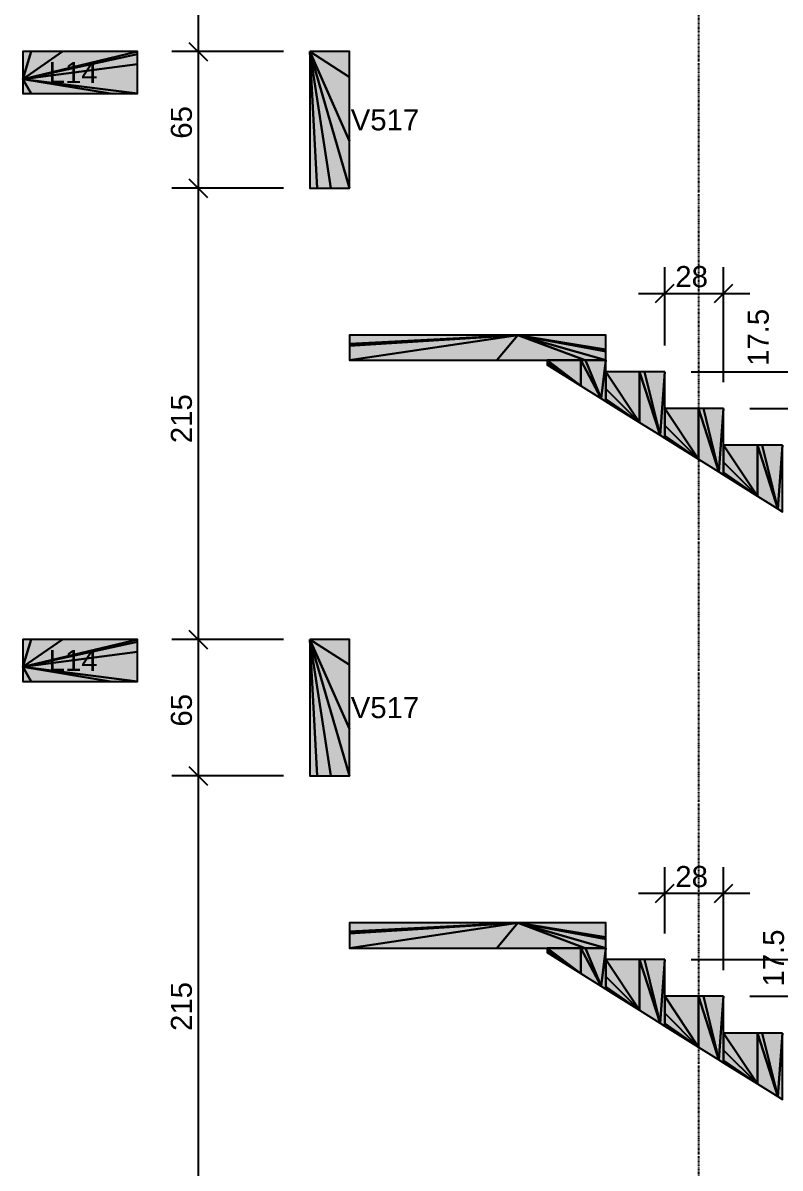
# Model space of a CAD drawing. Extents: x 37185 to 43130, y -8131 to -3926.
# Drawn here: x 37803 to 38043.2, y -6379.8 to -6016.2 of the extents above; entities that cross this region are included whole.
import ezdxf

# ---------------------------------------------------------------- set-up
doc = ezdxf.new("R2010")
doc.units = 0
doc.header["$MEASUREMENT"] = 0
doc.linetypes.add('ESTILO_TQS_0004', pattern=[1.12, 0.5, -0.2, 0.01, -0.2, 0.01, -0.2])
for name, color, linetype in [('52', 3, 'CONTINUOUS'), ('70', 160, 'CONTINUOUS'), ('74', 2, 'CONTINUOUS'), ('75', 9, 'CONTINUOUS'), ('96', 252, 'CONTINUOUS')]:
    doc.layers.add(name, color=color, linetype=linetype)
doc.styles.add('TQS_ARIAL', font='arial.ttf')

msp = doc.modelspace()

# ---------------------------------------------------------------- linework, layer by layer
at = {"layer": '52', "linetype": 'Continuous'}
for points in [[(37802.96, -6025.29), (37802.96, -6033.99), (37802.96, -6038.62)], [(37839.27, -6025.29), (37815.56, -6025.29), (37805.56, -6025.29), (37802.96, -6025.29)], [(37839.27, -6038.62), (37839.27, -6029.25), (37839.27, -6026.06), (37839.27, -6025.29)], [(37893.96, -6025.29), (37893.96, -6068.62)], [(37906.63, -6025.29), (37893.96, -6025.29)], [(37906.63, -6068.62), (37906.63, -6053.71), (37906.63, -6033.36), (37906.63, -6025.29)], [(37802.96, -6038.62), (37805.56, -6038.62), (37830.71, -6038.62), (37839.27, -6038.62)], [(37893.96, -6068.62), (37896.32, -6068.62), (37900.68, -6068.62), (37906.63, -6068.62)], [(37987.96, -6115.29), (37959.97, -6115.29), (37906.63, -6115.29)], [(37906.63, -6115.29), (37906.63, -6118.04), (37906.63, -6118.69), (37906.63, -6123.29)], [(37987.96, -6126.95), (37987.96, -6123.29), (37987.96, -6120.52), (37987.96, -6119.87), (37987.96, -6115.29)], [(37906.63, -6123.29), (37953.34, -6123.29), (37969.29, -6123.29)], [(37969.29, -6123.29), (37969.29, -6124.11), (37969.29, -6124.6), (37969.29, -6124.72)], [(37969.29, -6124.72), (37979.98, -6131.4), (37986.43, -6135.43), (37987.96, -6136.39), (37998.64, -6143.07), (38005.1, -6147.1), (38006.63, -6148.05), (38017.32, -6154.74), (38023.77, -6158.77), (38025.29, -6159.72), (38036, -6166.41), (38042.44, -6170.44), (38043.96, -6171.39)], [(38006.63, -6126.95), (38000.17, -6126.95), (37998.64, -6126.95), (37987.96, -6126.95)], [(38006.63, -6138.62), (38006.63, -6126.95)], [(38025.29, -6138.62), (38018.85, -6138.62), (38017.32, -6138.62), (38006.63, -6138.62)], [(38025.29, -6150.29), (38025.29, -6138.62)], [(38043.96, -6150.29), (38037.52, -6150.29), (38036, -6150.29), (38025.29, -6150.29)], [(37802.96, -6211.95), (37802.96, -6220.66), (37802.96, -6225.29)], [(37839.27, -6211.95), (37815.56, -6211.95), (37805.56, -6211.95), (37802.96, -6211.95)], [(37839.27, -6225.29), (37839.27, -6215.92), (37839.27, -6212.73), (37839.27, -6211.95)], [(37893.96, -6211.95), (37893.96, -6255.29)], [(37906.63, -6211.95), (37893.96, -6211.95)], [(37906.63, -6255.29), (37906.63, -6240.37), (37906.63, -6220.03), (37906.63, -6211.95)], [(37802.96, -6225.29), (37805.56, -6225.29), (37830.71, -6225.29), (37839.27, -6225.29)], [(37893.96, -6255.29), (37896.32, -6255.29), (37900.68, -6255.29), (37906.63, -6255.29)], [(37987.96, -6301.95), (37959.97, -6301.95), (37906.63, -6301.95)], [(37906.63, -6301.95), (37906.63, -6304.71), (37906.63, -6305.36), (37906.63, -6309.95)], [(37987.96, -6313.62), (37987.96, -6309.95), (37987.96, -6307.19), (37987.96, -6306.53), (37987.96, -6301.95)], [(37906.63, -6309.95), (37953.34, -6309.95), (37969.29, -6309.95)], [(37969.29, -6309.95), (37969.29, -6310.77), (37969.29, -6311.27), (37969.29, -6311.39)], [(37969.29, -6311.39), (37979.98, -6318.07), (37986.43, -6322.1), (37987.96, -6323.05), (37998.64, -6329.73), (38005.1, -6333.77), (38006.63, -6334.72), (38017.32, -6341.41), (38023.77, -6345.44), (38025.29, -6346.39), (38036, -6353.08), (38042.44, -6357.1), (38043.96, -6358.05)], [(38006.63, -6313.62), (38000.17, -6313.62), (37998.64, -6313.62), (37987.96, -6313.62)], [(38006.63, -6325.29), (38006.63, -6313.62)], [(38025.29, -6325.29), (38018.85, -6325.29), (38017.32, -6325.29), (38006.63, -6325.29)], [(38025.29, -6336.95), (38025.29, -6325.29)], [(38043.96, -6336.95), (38037.52, -6336.95), (38036, -6336.95), (38025.29, -6336.95)]]:
    msp.add_lwpolyline(points, dxfattribs=at)
at = {"layer": '70', "linetype": 'ESTILO_TQS_0004'}
msp.add_line((38017.29, -4145.29), (38017.29, -7832.62), dxfattribs=at)
at = {"layer": '75', "linetype": 'Continuous'}
for p, q in [((37858.57, -5873.62), (37858.57, -6033.62)), ((37858.57, -6016.95), (37858.57, -6076.95)), ((37855.62, -6022.34), (37861.51, -6028.23)), ((37855.62, -6022.34), (37861.51, -6028.23)), ((37802.96, -6025.29), (37802.96, -6025.29)), ((37802.96, -6025.29), (37802.96, -6025.29)), ((37885.63, -6025.29), (37850.24, -6025.29)), ((37885.63, -6025.29), (37850.24, -6025.29)), ((37893.96, -6025.29), (37893.96, -6025.29)), ((37893.96, -6025.29), (37893.96, -6025.29)), ((37802.96, -6038.62), (37802.96, -6038.62)), ((37802.96, -6038.62), (37802.96, -6038.62)), ((37858.57, -6060.29), (37858.57, -6220.29)), ((37855.62, -6065.67), (37861.51, -6071.57)), ((37855.62, -6065.67), (37861.51, -6071.57)), ((37885.63, -6068.62), (37850.24, -6068.62)), ((37885.63, -6068.62), (37850.24, -6068.62)), ((37893.96, -6068.62), (37893.96, -6068.62)), ((37893.96, -6068.62), (37893.96, -6068.62)), ((38006.63, -6118.62), (38006.63, -6093.72)), ((38025.29, -6130.29), (38025.29, -6093.72)), ((37998.29, -6102.05), (38033.63, -6102.05)), ((38003.68, -6105), (38009.57, -6099.1)), ((38022.35, -6105), (38028.24, -6099.1)), ((38006.63, -6126.95), (38006.63, -6126.95)), ((38006.63, -6126.95), (38006.63, -6126.95)), ((38014.96, -6126.95), (38056.57, -6126.95)), ((38025.29, -6138.62), (38025.29, -6138.62)), ((38025.29, -6138.62), (38025.29, -6138.62)), ((38033.63, -6138.62), (38056.57, -6138.62)), ((37858.57, -6203.62), (37858.57, -6263.62)), ((37855.62, -6209.01), (37861.51, -6214.9)), ((37855.62, -6209.01), (37861.51, -6214.9)), ((37802.96, -6211.95), (37802.96, -6211.95)), ((37802.96, -6211.95), (37802.96, -6211.95)), ((37885.63, -6211.95), (37850.24, -6211.95)), ((37885.63, -6211.95), (37850.24, -6211.95)), ((37893.96, -6211.95), (37893.96, -6211.95)), ((37893.96, -6211.95), (37893.96, -6211.95)), ((37802.96, -6225.29), (37802.96, -6225.29)), ((37802.96, -6225.29), (37802.96, -6225.29)), ((37858.57, -6246.95), (37858.57, -6406.95)), ((37855.62, -6252.34), (37861.51, -6258.23)), ((37855.62, -6252.34), (37861.51, -6258.23)), ((37885.63, -6255.29), (37850.24, -6255.29)), ((37885.63, -6255.29), (37850.24, -6255.29)), ((37893.96, -6255.29), (37893.96, -6255.29)), ((37893.96, -6255.29), (37893.96, -6255.29)), ((38006.63, -6305.29), (38006.63, -6284.24)), ((38025.29, -6316.95), (38025.29, -6284.24)), ((38003.68, -6295.52), (38009.57, -6289.63)), ((38022.35, -6295.52), (38028.24, -6289.63)), ((37998.29, -6292.58), (38033.63, -6292.58)), ((38006.63, -6313.62), (38006.63, -6313.62)), ((38006.63, -6313.62), (38006.63, -6313.62)), ((38014.96, -6313.62), (38055.6, -6313.62)), ((38025.29, -6325.29), (38025.29, -6325.29)), ((38025.29, -6325.29), (38025.29, -6325.29)), ((38033.63, -6325.29), (38055.6, -6325.29))]:
    msp.add_line(p, q, dxfattribs=at)
at = {"layer": '96', "linetype": 'Continuous'}
for points in [[(37802.96, -6033.99), (37839.27, -6026.06), (37839.27, -6025.29), (37802.96, -6033.99)], [(37802.96, -6033.99), (37839.27, -6025.29), (37815.56, -6025.29), (37802.96, -6033.99)], [(37802.96, -6033.99), (37815.56, -6025.29), (37805.56, -6025.29), (37802.96, -6033.99)], [(37802.96, -6033.99), (37805.56, -6025.29), (37802.96, -6025.29), (37802.96, -6033.99)], [(37893.96, -6025.29), (37893.96, -6068.62), (37896.32, -6068.62), (37893.96, -6025.29)], [(37893.96, -6025.29), (37896.32, -6068.62), (37900.68, -6068.62), (37893.96, -6025.29)], [(37893.96, -6025.29), (37900.68, -6068.62), (37906.63, -6068.62), (37893.96, -6025.29)], [(37893.96, -6025.29), (37906.63, -6068.62), (37906.63, -6053.71), (37893.96, -6025.29)], [(37893.96, -6025.29), (37906.63, -6053.71), (37906.63, -6033.36), (37893.96, -6025.29)], [(37893.96, -6025.29), (37906.63, -6033.36), (37906.63, -6025.29), (37893.96, -6025.29)], [(37802.96, -6033.99), (37839.27, -6029.25), (37839.27, -6026.06), (37802.96, -6033.99)], [(37802.96, -6033.99), (37839.27, -6038.62), (37839.27, -6029.25), (37802.96, -6033.99)], [(37802.96, -6033.99), (37802.96, -6038.62), (37805.56, -6038.62), (37802.96, -6033.99)], [(37802.96, -6033.99), (37805.56, -6038.62), (37830.71, -6038.62), (37802.96, -6033.99)], [(37802.96, -6033.99), (37830.71, -6038.62), (37839.27, -6038.62), (37802.96, -6033.99)], [(37959.97, -6115.29), (37906.63, -6115.29), (37906.63, -6118.04), (37959.97, -6115.29)], [(37959.97, -6115.29), (37906.63, -6118.04), (37906.63, -6118.69), (37959.97, -6115.29)], [(37959.97, -6115.29), (37906.63, -6118.69), (37906.63, -6123.29), (37959.97, -6115.29)], [(37959.97, -6115.29), (37906.63, -6123.29), (37953.34, -6123.29), (37959.97, -6115.29)], [(37959.97, -6115.29), (37953.34, -6123.29), (37981.35, -6123.29), (37959.97, -6115.29)], [(37959.97, -6115.29), (37981.35, -6123.29), (37987.96, -6123.29), (37959.97, -6115.29)], [(37959.97, -6115.29), (37987.96, -6123.29), (37987.96, -6120.52), (37959.97, -6115.29)], [(37959.97, -6115.29), (37987.96, -6120.52), (37987.96, -6119.87), (37959.97, -6115.29)], [(37959.97, -6115.29), (37987.96, -6119.87), (37987.96, -6115.29), (37959.97, -6115.29)], [(37979.98, -6123.29), (37969.29, -6123.29), (37979.98, -6131.4), (37979.98, -6123.29)], [(37979.98, -6131.4), (37969.29, -6123.29), (37969.29, -6124.11), (37979.98, -6131.4)], [(37979.98, -6131.4), (37969.29, -6124.11), (37969.29, -6124.6), (37979.98, -6131.4)], [(37979.98, -6123.29), (37979.98, -6131.4), (37986.43, -6135.43), (37979.98, -6123.29)], [(37979.98, -6123.29), (37986.43, -6135.43), (37981.5, -6123.29), (37979.98, -6123.29)], [(37987.96, -6123.29), (37981.5, -6123.29), (37986.43, -6135.43), (37987.96, -6123.29)], [(37987.96, -6123.29), (37986.43, -6135.43), (37987.96, -6136.39), (37987.96, -6123.29)], [(37979.98, -6131.4), (37969.29, -6124.6), (37969.29, -6124.72), (37979.98, -6131.4)], [(37998.64, -6126.95), (37987.96, -6126.95), (37998.64, -6143.07), (37998.64, -6126.95)], [(37998.64, -6143.07), (37987.96, -6126.95), (37987.96, -6132.35), (37998.64, -6143.07)], [(37998.64, -6126.95), (37998.64, -6143.07), (38005.1, -6147.1), (37998.64, -6126.95)], [(37998.64, -6126.95), (38005.1, -6147.1), (38000.17, -6126.95), (37998.64, -6126.95)], [(38006.63, -6126.95), (38000.17, -6126.95), (38005.1, -6147.1), (38006.63, -6126.95)], [(38006.63, -6126.95), (38005.1, -6147.1), (38006.63, -6148.05), (38006.63, -6126.95)], [(37998.64, -6143.07), (37987.96, -6132.35), (37987.96, -6135.62), (37998.64, -6143.07)], [(37998.64, -6143.07), (37987.96, -6135.62), (37987.96, -6136.39), (37998.64, -6143.07)], [(38017.32, -6138.62), (38006.63, -6138.62), (38017.32, -6154.74), (38017.32, -6138.62)], [(38017.32, -6154.74), (38006.63, -6138.62), (38006.63, -6144.03), (38017.32, -6154.74)], [(38017.32, -6138.62), (38017.32, -6154.74), (38023.77, -6158.77), (38017.32, -6138.62)], [(38017.32, -6138.62), (38023.77, -6158.77), (38018.85, -6138.62), (38017.32, -6138.62)], [(38025.29, -6138.62), (38018.85, -6138.62), (38023.77, -6158.77), (38025.29, -6138.62)], [(38025.29, -6138.62), (38023.77, -6158.77), (38025.29, -6159.72), (38025.29, -6138.62)], [(38017.32, -6154.74), (38006.63, -6144.03), (38006.63, -6147.28), (38017.32, -6154.74)], [(38017.32, -6154.74), (38006.63, -6147.28), (38006.63, -6148.05), (38017.32, -6154.74)], [(38036, -6150.29), (38025.29, -6150.29), (38036, -6166.41), (38036, -6150.29)], [(38036, -6166.41), (38025.29, -6150.29), (38025.29, -6155.7), (38036, -6166.41)], [(38036, -6150.29), (38036, -6166.41), (38042.44, -6170.44), (38036, -6150.29)], [(38036, -6150.29), (38042.44, -6170.44), (38037.52, -6150.29), (38036, -6150.29)], [(38043.96, -6150.29), (38037.52, -6150.29), (38042.44, -6170.44), (38043.96, -6150.29)], [(38043.96, -6150.29), (38042.44, -6170.44), (38043.96, -6171.39), (38043.96, -6150.29)], [(38036, -6166.41), (38025.29, -6155.7), (38025.29, -6158.95), (38036, -6166.41)], [(38036, -6166.41), (38025.29, -6158.95), (38025.29, -6159.72), (38036, -6166.41)], [(37802.96, -6220.66), (37839.27, -6212.73), (37839.27, -6211.95), (37802.96, -6220.66)], [(37802.96, -6220.66), (37839.27, -6211.95), (37815.56, -6211.95), (37802.96, -6220.66)], [(37802.96, -6220.66), (37815.56, -6211.95), (37805.56, -6211.95), (37802.96, -6220.66)], [(37802.96, -6220.66), (37805.56, -6211.95), (37802.96, -6211.95), (37802.96, -6220.66)], [(37802.96, -6220.66), (37839.27, -6215.92), (37839.27, -6212.73), (37802.96, -6220.66)], [(37893.96, -6211.95), (37893.96, -6255.29), (37896.32, -6255.29), (37893.96, -6211.95)], [(37893.96, -6211.95), (37896.32, -6255.29), (37900.68, -6255.29), (37893.96, -6211.95)], [(37893.96, -6211.95), (37900.68, -6255.29), (37906.63, -6255.29), (37893.96, -6211.95)], [(37893.96, -6211.95), (37906.63, -6255.29), (37906.63, -6240.37), (37893.96, -6211.95)], [(37893.96, -6211.95), (37906.63, -6240.37), (37906.63, -6220.03), (37893.96, -6211.95)], [(37893.96, -6211.95), (37906.63, -6220.03), (37906.63, -6211.95), (37893.96, -6211.95)], [(37802.96, -6220.66), (37839.27, -6225.29), (37839.27, -6215.92), (37802.96, -6220.66)], [(37802.96, -6220.66), (37802.96, -6225.29), (37805.56, -6225.29), (37802.96, -6220.66)], [(37802.96, -6220.66), (37805.56, -6225.29), (37830.71, -6225.29), (37802.96, -6220.66)], [(37802.96, -6220.66), (37830.71, -6225.29), (37839.27, -6225.29), (37802.96, -6220.66)], [(37959.97, -6301.95), (37906.63, -6301.95), (37906.63, -6304.71), (37959.97, -6301.95)], [(37959.97, -6301.95), (37906.63, -6304.71), (37906.63, -6305.36), (37959.97, -6301.95)], [(37959.97, -6301.95), (37906.63, -6305.36), (37906.63, -6309.95), (37959.97, -6301.95)], [(37959.97, -6301.95), (37906.63, -6309.95), (37953.34, -6309.95), (37959.97, -6301.95)], [(37959.97, -6301.95), (37953.34, -6309.95), (37981.35, -6309.95), (37959.97, -6301.95)], [(37959.97, -6301.95), (37981.35, -6309.95), (37987.96, -6309.95), (37959.97, -6301.95)], [(37959.97, -6301.95), (37987.96, -6309.95), (37987.96, -6307.19), (37959.97, -6301.95)], [(37959.97, -6301.95), (37987.96, -6307.19), (37987.96, -6306.53), (37959.97, -6301.95)], [(37959.97, -6301.95), (37987.96, -6306.53), (37987.96, -6301.95), (37959.97, -6301.95)], [(37979.98, -6309.95), (37969.29, -6309.95), (37979.98, -6318.07), (37979.98, -6309.95)], [(37979.98, -6318.07), (37969.29, -6309.95), (37969.29, -6310.77), (37979.98, -6318.07)], [(37979.98, -6318.07), (37969.29, -6310.77), (37969.29, -6311.27), (37979.98, -6318.07)], [(37979.98, -6318.07), (37969.29, -6311.27), (37969.29, -6311.39), (37979.98, -6318.07)], [(37979.98, -6309.95), (37979.98, -6318.07), (37986.43, -6322.1), (37979.98, -6309.95)], [(37979.98, -6309.95), (37986.43, -6322.1), (37981.5, -6309.95), (37979.98, -6309.95)], [(37987.96, -6309.95), (37981.5, -6309.95), (37986.43, -6322.1), (37987.96, -6309.95)], [(37987.96, -6309.95), (37986.43, -6322.1), (37987.96, -6323.05), (37987.96, -6309.95)], [(37998.64, -6313.62), (37987.96, -6313.62), (37998.64, -6329.73), (37998.64, -6313.62)], [(37998.64, -6329.73), (37987.96, -6313.62), (37987.96, -6319.02), (37998.64, -6329.73)], [(37998.64, -6313.62), (37998.64, -6329.73), (38005.1, -6333.77), (37998.64, -6313.62)], [(37998.64, -6313.62), (38005.1, -6333.77), (38000.17, -6313.62), (37998.64, -6313.62)], [(38006.63, -6313.62), (38000.17, -6313.62), (38005.1, -6333.77), (38006.63, -6313.62)], [(38006.63, -6313.62), (38005.1, -6333.77), (38006.63, -6334.72), (38006.63, -6313.62)], [(37998.64, -6329.73), (37987.96, -6319.02), (37987.96, -6322.28), (37998.64, -6329.73)], [(37998.64, -6329.73), (37987.96, -6322.28), (37987.96, -6323.05), (37998.64, -6329.73)], [(38017.32, -6325.29), (38006.63, -6325.29), (38017.32, -6341.41), (38017.32, -6325.29)], [(38017.32, -6341.41), (38006.63, -6325.29), (38006.63, -6330.69), (38017.32, -6341.41)], [(38017.32, -6325.29), (38017.32, -6341.41), (38023.77, -6345.44), (38017.32, -6325.29)], [(38017.32, -6325.29), (38023.77, -6345.44), (38018.85, -6325.29), (38017.32, -6325.29)], [(38025.29, -6325.29), (38018.85, -6325.29), (38023.77, -6345.44), (38025.29, -6325.29)], [(38025.29, -6325.29), (38023.77, -6345.44), (38025.29, -6346.39), (38025.29, -6325.29)], [(38017.32, -6341.41), (38006.63, -6330.69), (38006.63, -6333.95), (38017.32, -6341.41)], [(38017.32, -6341.41), (38006.63, -6333.95), (38006.63, -6334.72), (38017.32, -6341.41)], [(38036, -6336.95), (38025.29, -6336.95), (38036, -6353.08), (38036, -6336.95)], [(38036, -6353.08), (38025.29, -6336.95), (38025.29, -6342.37), (38036, -6353.08)], [(38036, -6336.95), (38036, -6353.08), (38042.44, -6357.1), (38036, -6336.95)], [(38036, -6336.95), (38042.44, -6357.1), (38037.52, -6336.95), (38036, -6336.95)], [(38043.96, -6336.95), (38037.52, -6336.95), (38042.44, -6357.1), (38043.96, -6336.95)], [(38043.96, -6336.95), (38042.44, -6357.1), (38043.96, -6358.05), (38043.96, -6336.95)], [(38036, -6353.08), (38025.29, -6342.37), (38025.29, -6345.62), (38036, -6353.08)], [(38036, -6353.08), (38025.29, -6345.62), (38025.29, -6346.39), (38036, -6353.08)]]:
    msp.add_lwpolyline(points, dxfattribs=at)
for points in [[(37802.96, -6033.99), (37839.27, -6026.06), (37839.27, -6025.29)], [(37802.96, -6033.99), (37839.27, -6025.29), (37802.96, -6033.99)], [(37802.96, -6033.99), (37839.27, -6025.29), (37815.56, -6025.29)], [(37802.96, -6033.99), (37815.56, -6025.29), (37802.96, -6033.99)], [(37802.96, -6033.99), (37815.56, -6025.29), (37805.56, -6025.29)], [(37802.96, -6033.99), (37805.56, -6025.29), (37802.96, -6033.99)], [(37802.96, -6033.99), (37805.56, -6025.29), (37802.96, -6025.29)], [(37802.96, -6033.99), (37802.96, -6025.29), (37802.96, -6033.99)], [(37893.96, -6025.29), (37893.96, -6068.62), (37896.32, -6068.62)], [(37893.96, -6025.29), (37896.32, -6068.62), (37893.96, -6025.29)], [(37893.96, -6025.29), (37896.32, -6068.62), (37900.68, -6068.62)], [(37893.96, -6025.29), (37900.68, -6068.62), (37893.96, -6025.29)], [(37893.96, -6025.29), (37900.68, -6068.62), (37906.63, -6068.62)], [(37893.96, -6025.29), (37906.63, -6068.62), (37893.96, -6025.29)], [(37893.96, -6025.29), (37906.63, -6068.62), (37906.63, -6053.71)], [(37893.96, -6025.29), (37906.63, -6053.71), (37893.96, -6025.29)], [(37893.96, -6025.29), (37906.63, -6053.71), (37906.63, -6033.36)], [(37893.96, -6025.29), (37906.63, -6033.36), (37893.96, -6025.29)], [(37893.96, -6025.29), (37906.63, -6033.36), (37906.63, -6025.29)], [(37893.96, -6025.29), (37906.63, -6025.29), (37893.96, -6025.29)], [(37802.96, -6033.99), (37839.27, -6029.25), (37839.27, -6026.06)], [(37802.96, -6033.99), (37839.27, -6026.06), (37802.96, -6033.99)], [(37802.96, -6033.99), (37839.27, -6038.62), (37839.27, -6029.25)], [(37802.96, -6033.99), (37839.27, -6029.25), (37802.96, -6033.99)], [(37802.96, -6033.99), (37802.96, -6038.62), (37805.56, -6038.62)], [(37802.96, -6033.99), (37805.56, -6038.62), (37802.96, -6033.99)], [(37802.96, -6033.99), (37805.56, -6038.62), (37830.71, -6038.62)], [(37802.96, -6033.99), (37830.71, -6038.62), (37802.96, -6033.99)], [(37802.96, -6033.99), (37830.71, -6038.62), (37839.27, -6038.62)], [(37802.96, -6033.99), (37839.27, -6038.62), (37802.96, -6033.99)], [(37959.97, -6115.29), (37906.63, -6115.29), (37906.63, -6118.04)], [(37959.97, -6115.29), (37906.63, -6118.04), (37959.97, -6115.29)], [(37959.97, -6115.29), (37906.63, -6118.04), (37906.63, -6118.69)], [(37959.97, -6115.29), (37906.63, -6118.69), (37959.97, -6115.29)], [(37959.97, -6115.29), (37906.63, -6118.69), (37906.63, -6123.29)], [(37959.97, -6115.29), (37906.63, -6123.29), (37959.97, -6115.29)], [(37959.97, -6115.29), (37906.63, -6123.29), (37953.34, -6123.29)], [(37959.97, -6115.29), (37953.34, -6123.29), (37959.97, -6115.29)], [(37959.97, -6115.29), (37953.34, -6123.29), (37981.35, -6123.29)], [(37959.97, -6115.29), (37981.35, -6123.29), (37959.97, -6115.29)], [(37959.97, -6115.29), (37981.35, -6123.29), (37987.96, -6123.29)], [(37959.97, -6115.29), (37987.96, -6123.29), (37959.97, -6115.29)], [(37959.97, -6115.29), (37987.96, -6123.29), (37987.96, -6120.52)], [(37959.97, -6115.29), (37987.96, -6120.52), (37959.97, -6115.29)], [(37959.97, -6115.29), (37987.96, -6120.52), (37987.96, -6119.87)], [(37959.97, -6115.29), (37987.96, -6119.87), (37959.97, -6115.29)], [(37959.97, -6115.29), (37987.96, -6119.87), (37987.96, -6115.29)], [(37959.97, -6115.29), (37987.96, -6115.29), (37959.97, -6115.29)], [(37979.98, -6123.29), (37969.29, -6123.29), (37979.98, -6131.4)], [(37979.98, -6131.4), (37969.29, -6123.29), (37969.29, -6124.11)], [(37979.98, -6131.4), (37969.29, -6124.11), (37979.98, -6131.4)], [(37979.98, -6131.4), (37969.29, -6124.11), (37969.29, -6124.6)], [(37979.98, -6123.29), (37979.98, -6131.4), (37979.98, -6123.29)], [(37979.98, -6123.29), (37979.98, -6131.4), (37986.43, -6135.43)], [(37979.98, -6123.29), (37986.43, -6135.43), (37979.98, -6123.29)], [(37979.98, -6123.29), (37986.43, -6135.43), (37981.5, -6123.29)], [(37979.98, -6123.29), (37981.5, -6123.29), (37979.98, -6123.29)], [(37987.96, -6123.29), (37981.5, -6123.29), (37986.43, -6135.43)], [(37987.96, -6123.29), (37986.43, -6135.43), (37987.96, -6123.29)], [(37987.96, -6123.29), (37986.43, -6135.43), (37987.96, -6136.39)], [(37987.96, -6123.29), (37987.96, -6136.39), (37987.96, -6123.29)], [(37979.98, -6131.4), (37969.29, -6124.6), (37979.98, -6131.4)], [(37979.98, -6131.4), (37969.29, -6124.6), (37969.29, -6124.72)], [(37979.98, -6131.4), (37969.29, -6124.72), (37979.98, -6131.4)], [(37998.64, -6126.95), (37987.96, -6126.95), (37998.64, -6143.07)], [(37998.64, -6143.07), (37987.96, -6126.95), (37987.96, -6132.35)], [(37998.64, -6126.95), (37998.64, -6143.07), (37998.64, -6126.95)], [(37998.64, -6126.95), (37998.64, -6143.07), (38005.1, -6147.1)], [(37998.64, -6126.95), (38005.1, -6147.1), (37998.64, -6126.95)], [(37998.64, -6126.95), (38005.1, -6147.1), (38000.17, -6126.95)], [(37998.64, -6126.95), (38000.17, -6126.95), (37998.64, -6126.95)], [(38006.63, -6126.95), (38000.17, -6126.95), (38005.1, -6147.1)], [(38006.63, -6126.95), (38005.1, -6147.1), (38006.63, -6126.95)], [(38006.63, -6126.95), (38005.1, -6147.1), (38006.63, -6148.05)], [(38006.63, -6126.95), (38006.63, -6148.05), (38006.63, -6126.95)], [(37998.64, -6143.07), (37987.96, -6132.35), (37998.64, -6143.07)], [(37998.64, -6143.07), (37987.96, -6132.35), (37987.96, -6135.62)], [(37998.64, -6143.07), (37987.96, -6135.62), (37998.64, -6143.07)], [(37998.64, -6143.07), (37987.96, -6135.62), (37987.96, -6136.39)], [(37998.64, -6143.07), (37987.96, -6136.39), (37998.64, -6143.07)], [(38017.32, -6138.62), (38006.63, -6138.62), (38017.32, -6154.74)], [(38017.32, -6154.74), (38006.63, -6138.62), (38006.63, -6144.03)], [(38017.32, -6138.62), (38017.32, -6154.74), (38017.32, -6138.62)], [(38017.32, -6138.62), (38017.32, -6154.74), (38023.77, -6158.77)], [(38017.32, -6138.62), (38023.77, -6158.77), (38017.32, -6138.62)], [(38017.32, -6138.62), (38023.77, -6158.77), (38018.85, -6138.62)], [(38017.32, -6138.62), (38018.85, -6138.62), (38017.32, -6138.62)], [(38025.29, -6138.62), (38018.85, -6138.62), (38023.77, -6158.77)], [(38025.29, -6138.62), (38023.77, -6158.77), (38025.29, -6138.62)], [(38025.29, -6138.62), (38023.77, -6158.77), (38025.29, -6159.72)], [(38025.29, -6138.62), (38025.29, -6159.72), (38025.29, -6138.62)], [(38017.32, -6154.74), (38006.63, -6144.03), (38017.32, -6154.74)], [(38017.32, -6154.74), (38006.63, -6144.03), (38006.63, -6147.28)], [(38017.32, -6154.74), (38006.63, -6147.28), (38017.32, -6154.74)], [(38017.32, -6154.74), (38006.63, -6147.28), (38006.63, -6148.05)], [(38017.32, -6154.74), (38006.63, -6148.05), (38017.32, -6154.74)], [(38036, -6150.29), (38025.29, -6150.29), (38036, -6166.41)], [(38036, -6166.41), (38025.29, -6150.29), (38025.29, -6155.7)], [(38036, -6150.29), (38036, -6166.41), (38036, -6150.29)], [(38036, -6150.29), (38036, -6166.41), (38042.44, -6170.44)], [(38036, -6150.29), (38042.44, -6170.44), (38036, -6150.29)], [(38036, -6150.29), (38042.44, -6170.44), (38037.52, -6150.29)], [(38036, -6150.29), (38037.52, -6150.29), (38036, -6150.29)], [(38043.96, -6150.29), (38037.52, -6150.29), (38042.44, -6170.44)], [(38043.96, -6150.29), (38042.44, -6170.44), (38043.96, -6150.29)], [(38043.96, -6150.29), (38042.44, -6170.44), (38043.96, -6171.39)], [(38036, -6166.41), (38025.29, -6155.7), (38036, -6166.41)], [(38036, -6166.41), (38025.29, -6155.7), (38025.29, -6158.95)], [(38036, -6166.41), (38025.29, -6158.95), (38036, -6166.41)], [(38036, -6166.41), (38025.29, -6158.95), (38025.29, -6159.72)], [(38036, -6166.41), (38025.29, -6159.72), (38036, -6166.41)], [(37802.96, -6220.66), (37839.27, -6212.73), (37839.27, -6211.95)], [(37802.96, -6220.66), (37839.27, -6211.95), (37802.96, -6220.66)], [(37802.96, -6220.66), (37839.27, -6211.95), (37815.56, -6211.95)], [(37802.96, -6220.66), (37815.56, -6211.95), (37802.96, -6220.66)], [(37802.96, -6220.66), (37815.56, -6211.95), (37805.56, -6211.95)], [(37802.96, -6220.66), (37805.56, -6211.95), (37802.96, -6220.66)], [(37802.96, -6220.66), (37805.56, -6211.95), (37802.96, -6211.95)], [(37802.96, -6220.66), (37802.96, -6211.95), (37802.96, -6220.66)], [(37802.96, -6220.66), (37839.27, -6215.92), (37839.27, -6212.73)], [(37802.96, -6220.66), (37839.27, -6212.73), (37802.96, -6220.66)], [(37893.96, -6211.95), (37893.96, -6255.29), (37896.32, -6255.29)], [(37893.96, -6211.95), (37896.32, -6255.29), (37893.96, -6211.95)], [(37893.96, -6211.95), (37896.32, -6255.29), (37900.68, -6255.29)], [(37893.96, -6211.95), (37900.68, -6255.29), (37893.96, -6211.95)], [(37893.96, -6211.95), (37900.68, -6255.29), (37906.63, -6255.29)], [(37893.96, -6211.95), (37906.63, -6255.29), (37893.96, -6211.95)], [(37893.96, -6211.95), (37906.63, -6255.29), (37906.63, -6240.37)], [(37893.96, -6211.95), (37906.63, -6240.37), (37893.96, -6211.95)], [(37893.96, -6211.95), (37906.63, -6240.37), (37906.63, -6220.03)], [(37893.96, -6211.95), (37906.63, -6220.03), (37893.96, -6211.95)], [(37893.96, -6211.95), (37906.63, -6220.03), (37906.63, -6211.95)], [(37893.96, -6211.95), (37906.63, -6211.95), (37893.96, -6211.95)], [(37802.96, -6220.66), (37839.27, -6225.29), (37839.27, -6215.92)], [(37802.96, -6220.66), (37839.27, -6215.92), (37802.96, -6220.66)], [(37802.96, -6220.66), (37802.96, -6225.29), (37805.56, -6225.29)], [(37802.96, -6220.66), (37805.56, -6225.29), (37802.96, -6220.66)], [(37802.96, -6220.66), (37805.56, -6225.29), (37830.71, -6225.29)], [(37802.96, -6220.66), (37830.71, -6225.29), (37802.96, -6220.66)], [(37802.96, -6220.66), (37830.71, -6225.29), (37839.27, -6225.29)], [(37802.96, -6220.66), (37839.27, -6225.29), (37802.96, -6220.66)], [(37959.97, -6301.95), (37906.63, -6301.95), (37906.63, -6304.71)], [(37959.97, -6301.95), (37906.63, -6304.71), (37959.97, -6301.95)], [(37959.97, -6301.95), (37906.63, -6304.71), (37906.63, -6305.36)], [(37959.97, -6301.95), (37906.63, -6305.36), (37959.97, -6301.95)], [(37959.97, -6301.95), (37906.63, -6305.36), (37906.63, -6309.95)], [(37959.97, -6301.95), (37906.63, -6309.95), (37959.97, -6301.95)], [(37959.97, -6301.95), (37906.63, -6309.95), (37953.34, -6309.95)], [(37959.97, -6301.95), (37953.34, -6309.95), (37959.97, -6301.95)], [(37959.97, -6301.95), (37953.34, -6309.95), (37981.35, -6309.95)], [(37959.97, -6301.95), (37981.35, -6309.95), (37959.97, -6301.95)], [(37959.97, -6301.95), (37981.35, -6309.95), (37987.96, -6309.95)], [(37959.97, -6301.95), (37987.96, -6309.95), (37959.97, -6301.95)], [(37959.97, -6301.95), (37987.96, -6309.95), (37987.96, -6307.19)], [(37959.97, -6301.95), (37987.96, -6307.19), (37959.97, -6301.95)], [(37959.97, -6301.95), (37987.96, -6307.19), (37987.96, -6306.53)], [(37959.97, -6301.95), (37987.96, -6306.53), (37959.97, -6301.95)], [(37959.97, -6301.95), (37987.96, -6306.53), (37987.96, -6301.95)], [(37959.97, -6301.95), (37987.96, -6301.95), (37959.97, -6301.95)], [(37979.98, -6309.95), (37969.29, -6309.95), (37979.98, -6318.07)], [(37979.98, -6318.07), (37969.29, -6309.95), (37969.29, -6310.77)], [(37979.98, -6318.07), (37969.29, -6310.77), (37979.98, -6318.07)], [(37979.98, -6318.07), (37969.29, -6310.77), (37969.29, -6311.27)], [(37979.98, -6318.07), (37969.29, -6311.27), (37979.98, -6318.07)], [(37979.98, -6318.07), (37969.29, -6311.27), (37969.29, -6311.39)], [(37979.98, -6318.07), (37969.29, -6311.39), (37979.98, -6318.07)], [(37979.98, -6309.95), (37979.98, -6318.07), (37979.98, -6309.95)], [(37979.98, -6309.95), (37979.98, -6318.07), (37986.43, -6322.1)], [(37979.98, -6309.95), (37986.43, -6322.1), (37979.98, -6309.95)], [(37979.98, -6309.95), (37986.43, -6322.1), (37981.5, -6309.95)], [(37979.98, -6309.95), (37981.5, -6309.95), (37979.98, -6309.95)], [(37987.96, -6309.95), (37981.5, -6309.95), (37986.43, -6322.1)], [(37987.96, -6309.95), (37986.43, -6322.1), (37987.96, -6309.95)], [(37987.96, -6309.95), (37986.43, -6322.1), (37987.96, -6323.05)], [(37987.96, -6309.95), (37987.96, -6323.05), (37987.96, -6309.95)], [(37998.64, -6313.62), (37987.96, -6313.62), (37998.64, -6329.73)], [(37998.64, -6329.73), (37987.96, -6313.62), (37987.96, -6319.02)], [(37998.64, -6313.62), (37998.64, -6329.73), (37998.64, -6313.62)], [(37998.64, -6313.62), (37998.64, -6329.73), (38005.1, -6333.77)], [(37998.64, -6313.62), (38005.1, -6333.77), (37998.64, -6313.62)], [(37998.64, -6313.62), (38005.1, -6333.77), (38000.17, -6313.62)], [(37998.64, -6313.62), (38000.17, -6313.62), (37998.64, -6313.62)], [(38006.63, -6313.62), (38000.17, -6313.62), (38005.1, -6333.77)], [(38006.63, -6313.62), (38005.1, -6333.77), (38006.63, -6313.62)], [(38006.63, -6313.62), (38005.1, -6333.77), (38006.63, -6334.72)], [(38006.63, -6313.62), (38006.63, -6334.72), (38006.63, -6313.62)], [(37998.64, -6329.73), (37987.96, -6319.02), (37998.64, -6329.73)], [(37998.64, -6329.73), (37987.96, -6319.02), (37987.96, -6322.28)], [(37998.64, -6329.73), (37987.96, -6322.28), (37998.64, -6329.73)], [(37998.64, -6329.73), (37987.96, -6322.28), (37987.96, -6323.05)], [(37998.64, -6329.73), (37987.96, -6323.05), (37998.64, -6329.73)], [(38017.32, -6325.29), (38006.63, -6325.29), (38017.32, -6341.41)], [(38017.32, -6341.41), (38006.63, -6325.29), (38006.63, -6330.69)], [(38017.32, -6325.29), (38017.32, -6341.41), (38017.32, -6325.29)], [(38017.32, -6325.29), (38017.32, -6341.41), (38023.77, -6345.44)], [(38017.32, -6325.29), (38023.77, -6345.44), (38017.32, -6325.29)], [(38017.32, -6325.29), (38023.77, -6345.44), (38018.85, -6325.29)], [(38017.32, -6325.29), (38018.85, -6325.29), (38017.32, -6325.29)], [(38025.29, -6325.29), (38018.85, -6325.29), (38023.77, -6345.44)], [(38025.29, -6325.29), (38023.77, -6345.44), (38025.29, -6325.29)], [(38025.29, -6325.29), (38023.77, -6345.44), (38025.29, -6346.39)], [(38025.29, -6325.29), (38025.29, -6346.39), (38025.29, -6325.29)], [(38017.32, -6341.41), (38006.63, -6330.69), (38017.32, -6341.41)], [(38017.32, -6341.41), (38006.63, -6330.69), (38006.63, -6333.95)], [(38017.32, -6341.41), (38006.63, -6333.95), (38017.32, -6341.41)], [(38017.32, -6341.41), (38006.63, -6333.95), (38006.63, -6334.72)], [(38017.32, -6341.41), (38006.63, -6334.72), (38017.32, -6341.41)], [(38036, -6336.95), (38025.29, -6336.95), (38036, -6353.08)], [(38036, -6353.08), (38025.29, -6336.95), (38025.29, -6342.37)], [(38036, -6336.95), (38036, -6353.08), (38036, -6336.95)], [(38036, -6336.95), (38036, -6353.08), (38042.44, -6357.1)], [(38036, -6336.95), (38042.44, -6357.1), (38036, -6336.95)], [(38036, -6336.95), (38042.44, -6357.1), (38037.52, -6336.95)], [(38036, -6336.95), (38037.52, -6336.95), (38036, -6336.95)], [(38043.96, -6336.95), (38037.52, -6336.95), (38042.44, -6357.1)], [(38043.96, -6336.95), (38042.44, -6357.1), (38043.96, -6336.95)], [(38043.96, -6336.95), (38042.44, -6357.1), (38043.96, -6358.05)], [(38036, -6353.08), (38025.29, -6342.37), (38036, -6353.08)], [(38036, -6353.08), (38025.29, -6342.37), (38025.29, -6345.62)], [(38036, -6353.08), (38025.29, -6345.62), (38036, -6353.08)], [(38036, -6353.08), (38025.29, -6345.62), (38025.29, -6346.39)], [(38036, -6353.08), (38025.29, -6346.39), (38036, -6353.08)]]:
    msp.add_solid(points, dxfattribs=at)

# ---------------------------------------------------------------- texts
at = {"layer": '74', "linetype": 'Continuous', "style": 'TQS_ARIAL'}
for s, p in [('L14', (37811.12, -6035.29)), ('V517', (37906.96, -6050.29)), ('L14', (37811.12, -6221.95)), ('V517', (37906.96, -6236.95))]:
    msp.add_text(s, height=6.667, dxfattribs=at).set_placement(p)
at = {"layer": '75', "linetype": 'Continuous', "style": 'TQS_ARIAL'}
for s, p in [('65', (37856.57, -6052.95)), ('17.5', (38039.6, -6125.11)), ('215', (37856.57, -6149.62)), ('65', (37856.57, -6239.62)), ('17.5', (38044.45, -6322.2)), ('215', (37856.57, -6336.29))]:
    msp.add_text(s, height=6.667, rotation=90, dxfattribs=at).set_placement(p)
for p in [(38009.96, -6100.05), (38009.96, -6290.58)]:
    msp.add_text('28', height=6.667, dxfattribs=at).set_placement(p)

doc.saveas('drawing.dxf')
